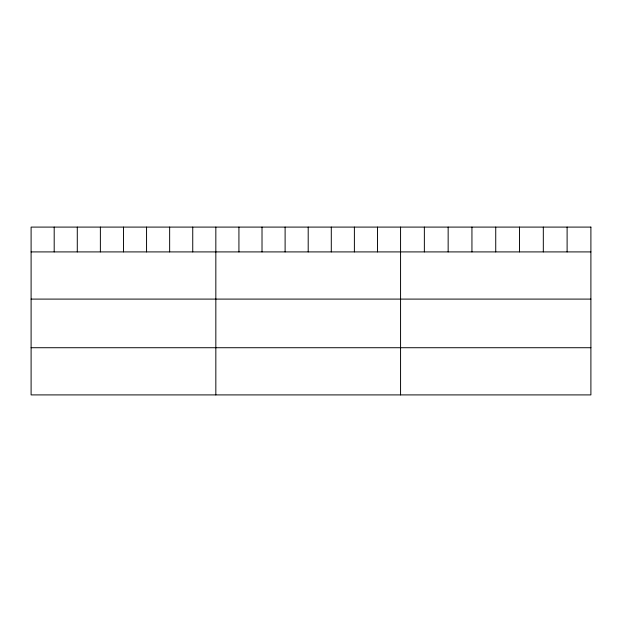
<?xml version="1.0" encoding="UTF-8"?>
<svg xmlns="http://www.w3.org/2000/svg" width="622" height="622" viewBox="0 0 622 622"><rect width="100%" height="100%" fill="white"/><g stroke="black" fill="none" stroke-linecap="round" stroke-linejoin="round"><path stroke-width="0.93" d="M31.1 251.91L590.9 251.91M31.1 299.096L590.9 299.096M31.1 347.721L590.9 347.721M567.108 227.092L567.108 251.91M543.317 227.092L543.317 251.91M519.525 227.092L519.525 251.91M495.734 227.092L495.734 251.91M471.942 227.092L471.942 251.91M448.151 227.092L448.151 251.91M424.359 227.092L424.359 251.91M400.568 227.092L400.568 394.908M377.476 227.092L377.476 251.91M354.385 227.092L354.385 251.91M331.293 227.092L331.293 251.91M308.201 227.092L308.201 251.91M285.109 227.092L285.109 251.91M262.017 227.092L262.017 251.91M238.926 227.092L238.926 251.91M215.834 227.092L215.834 394.908M192.742 227.092L192.742 251.91M169.65 227.092L169.65 251.91M146.559 227.092L146.559 251.91M123.467 227.092L123.467 251.91M100.375 227.092L100.375 251.91M77.284 227.092L77.284 251.91M54.192 227.092L54.192 251.91M590.9 227.092L31.1 227.092L31.1 394.908L590.9 394.908L590.9 227.092"/></g></svg>
